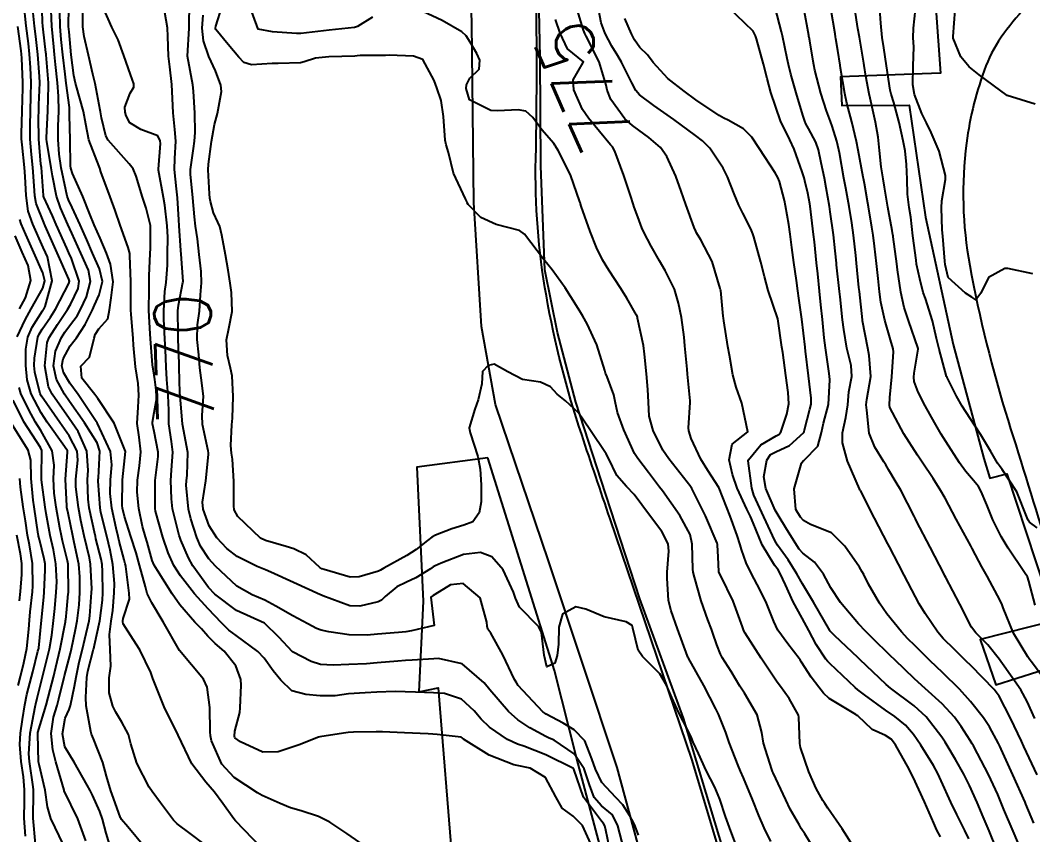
# Model space of a CAD drawing. Header units: metres. Extents: x 318500 to 325275, y 7408834 to 7428799.
# Drawn here: x 319965.3 to 320036.9, y 7411154.2 to 7411211.8 of the extents above; entities that cross this region are included whole.
import ezdxf
from ezdxf.enums import TextEntityAlignment as Align

# ---------------------------------------------------------------- set-up
doc = ezdxf.new("R2010")
doc.units = ezdxf.units.M
doc.header["$MEASUREMENT"] = 0
for name, color, linetype in [('Cotas', 45, 'Continuous'), ('Curvas de Nivel 1m', 11, 'Continuous'), ('Curvas de Nivel 5m', 15, 'Continuous'), ('Edificações', 30, 'Continuous'), ('Linha Férrea', 20, 'Continuous'), ('Vias Primárias', 230, 'Continuous')]:
    doc.layers.add(name, color=color, linetype=linetype)
doc.styles.add('Style-STANDARD', font='STANDARD.shx')

msp = doc.modelspace()

# ---------------------------------------------------------------- linework, layer by layer
at = {"layer": 'Curvas de Nivel 1m', "flags": 128}
for points, elevation in [([(319971.717, 7411153.26), (319971.404, 7411154.276), (319971.143, 7411155.269), (319970.96, 7411155.797), (319970.447, 7411156.964), (319970.286, 7411157.282), (319970.074, 7411157.666), (319969.142, 7411159.293), (319968.496, 7411160.384), (319968.312, 7411161.303), (319968.521, 7411162.394), (319968.804, 7411163.02), (319968.881, 7411163.296), (319969.174, 7411164.67), (319969.288, 7411165.293), (319969.508, 7411166.359), (319969.729, 7411167.289), (319969.892, 7411167.992), (319970.199, 7411169.284), (319970.255, 7411169.644), (319970.382, 7411171.283), (319970.387, 7411171.539), (319970.301, 7411173.284), (319970.228, 7411173.731), (319969.855, 7411175.288), (319969.611, 7411176.387), (319969.445, 7411177.293), (319969.271, 7411178.766), (319969.269, 7411179.295), (319969.417, 7411180.64), (319969.348, 7411181.294), (319968.786, 7411182.37), (319968.134, 7411183.31), (319966.828, 7411185.169), (319966.752, 7411185.331), (319966.373, 7411186.865), (319966.314, 7411187.338), (319966.332, 7411187.864), (319966.585, 7411189.334), (319966.668, 7411189.549), (319966.889, 7411189.899), (319967.469, 7411190.754), (319967.815, 7411191.316), (319968.767, 7411193.141), (319968.809, 7411193.302), (319968.78, 7411193.455), (319967.949, 7411195.315), (319967.099, 7411197.218), (319967.049, 7411197.329), (319967.031, 7411197.37), (319966.991, 7411197.456), (319966.461, 7411198.795), (319966.359, 7411199.34), (319966.322, 7411200.039), (319966.228, 7411201.342), (319966.132, 7411202.266), (319966.037, 7411203.345), (319966.025, 7411204.292), (319966.051, 7411205.346), (319966.087, 7411206.364), (319966.105, 7411207.345), (319966.064, 7411208.418), (319965.991, 7411209.347), (319965.907, 7411210.099), (319965.756, 7411211.351), (319965.583, 7411212.965)], 762), ([(319978.404, 7411153.449), (319977.36, 7411154.241), (319976.426, 7411154.944), (319976.165, 7411155.203), (319975.242, 7411156.412), (319974.655, 7411157.218), (319974.455, 7411157.52), (319973.588, 7411159.233), (319973.156, 7411160.585), (319972.977, 7411161.243), (319972.833, 7411161.565), (319972.519, 7411162.112), (319972.096, 7411162.827), (319971.874, 7411163.26), (319971.62, 7411164.187), (319971.617, 7411165.264), (319971.749, 7411166.086), (319971.7, 7411167.263), (319971.645, 7411168.309), (319971.763, 7411169.263), (319971.87, 7411170.012), (319971.978, 7411171.26), (319971.991, 7411171.919), (319971.886, 7411173.262), (319971.696, 7411174.281), (319971.452, 7411175.269), (319971.041, 7411176.949), (319970.986, 7411177.276), (319970.854, 7411179.173), (319970.851, 7411179.278), (319970.865, 7411179.393), (319970.972, 7411181.277), (319970.779, 7411181.876), (319969.865, 7411183.289), (319968.822, 7411184.796), (319968.466, 7411185.305), (319967.885, 7411186.358), (319967.673, 7411187.318), (319967.818, 7411188.363), (319968.241, 7411189.31), (319968.489, 7411189.703), (319968.894, 7411190.244), (319969.351, 7411190.848), (319969.595, 7411191.293), (319970.01, 7411192.198), (319970.301, 7411193.286), (319970.152, 7411194.077), (319969.607, 7411195.294), (319968.981, 7411196.694), (319968.706, 7411197.304), (319968.175, 7411198.486), (319967.886, 7411199.317), (319967.607, 7411200.746), (319967.512, 7411201.323), (319967.209, 7411203.186), (319967.195, 7411203.328), (319967.198, 7411203.455), (319967.277, 7411205.327), (319967.34, 7411207.104), (319967.331, 7411207.327), (319967.171, 7411209.308), (319967.169, 7411209.33), (319967.167, 7411209.346), (319967.151, 7411209.479), (319966.947, 7411211.112), (319966.921, 7411211.334), (319966.899, 7411211.609), (319966.868, 7411213.335)], 764), ([(320005.693, 7411153.525), (320005.088, 7411154.813), (320004.436, 7411155.469), (320003.648, 7411156.038), (320003.206, 7411156.839), (320002.47, 7411158.215), (320001.384, 7411158.866), (320000.483, 7411159.058), (320000.251, 7411159.115), (319998.493, 7411159.798), (319996.688, 7411160.927), (319996.593, 7411161.011), (319996.511, 7411161.064), (319994.813, 7411161.256), (319994.513, 7411161.283), (319994.174, 7411161.303), (319992.514, 7411161.363), (319990.944, 7411161.433), (319990.514, 7411161.444), (319988.901, 7411161.422), (319988.514, 7411161.395), (319988.205, 7411161.351), (319986.51, 7411161.082), (319986.43, 7411161.061), (319985.063, 7411160.521), (319984.499, 7411160.336), (319983.57, 7411160.027), (319982.493, 7411160.012), (319980.912, 7411160.728), (319980.508, 7411161.018), (319980.476, 7411161.141), (319980.513, 7411161.486), (319980.868, 7411162.795), (319980.892, 7411163.136), (319980.955, 7411164.735), (319980.928, 7411165.136), (319980.574, 7411166.103), (319979.747, 7411167.153), (319979.117, 7411167.684), (319978.6, 7411168.2), (319978.147, 7411168.719), (319977.69, 7411169.184), (319976.628, 7411170.413), (319976.07, 7411171.206), (319975.041, 7411172.839), (319974.81, 7411173.219), (319974.673, 7411173.555), (319974.313, 7411174.852), (319974.202, 7411175.227), (319973.986, 7411175.946), (319973.709, 7411177.235), (319973.598, 7411178.377), (319973.618, 7411179.237), (319973.761, 7411180.236), (319973.856, 7411181.234), (319973.744, 7411182.277), (319973.61, 7411183.238), (319973.661, 7411184.393), (319973.731, 7411185.236), (319973.662, 7411186.062), (319973.492, 7411187.24), (319973.347, 7411188.769), (319973.314, 7411189.243), (319973.176, 7411190.976), (319973.164, 7411191.246), (319973.16, 7411191.494), (319973.15, 7411193.247), (319973.093, 7411195.113), (319973.076, 7411195.248), (319972.966, 7411195.683), (319972.4, 7411197.259), (319972.041, 7411198.305), (319971.699, 7411199.27), (319971.036, 7411201.034), (319970.957, 7411201.281), (319970.908, 7411201.416), (319970.193, 7411203.289), (319969.963, 7411204.409), (319969.802, 7411205.293), (319969.29, 7411207.126), (319969.238, 7411207.299), (319969.128, 7411207.845), (319968.938, 7411209.303), (319968.783, 7411210.923), (319968.754, 7411211.306), (319968.745, 7411211.737), (319968.811, 7411213.306)], 767), ([(320016.159, 7411152.908), (320015.495, 7411154.674), (320015.212, 7411155.452), (320014.818, 7411156.684), (320014.463, 7411157.535), (320013.85, 7411158.699), (320013.296, 7411159.911), (320012.932, 7411160.714), (320012.803, 7411161.006), (320012.519, 7411161.614), (320011.935, 7411162.726), (320011.408, 7411163.87), (320011.027, 7411164.735), (320010.572, 7411165.545), (320009.343, 7411166.759), (320009.036, 7411167.205), (320008.666, 7411168.769), (320008.613, 7411168.955), (320008.178, 7411169.215), (320006.622, 7411169.576), (320005.33, 7411170.113), (320004.632, 7411170.266), (320003.69, 7411169.768), (320003.421, 7411168.838), (320003.406, 7411167.646), (320003.313, 7411166.839), (320003.137, 7411166.286), (320002.578, 7411166.028), (320002.377, 7411166.853), (320002.204, 7411168.454), (320002.002, 7411168.859), (320000.631, 7411170.259), (320000.362, 7411170.883), (320000.212, 7411171.319), (319999.486, 7411172.892), (319998.679, 7411173.801), (319997.883, 7411174.112), (319996.68, 7411173.97), (319995.093, 7411173.372), (319994.672, 7411173.178), (319994.537, 7411173.096), (319994.346, 7411172.963), (319993.31, 7411172.324), (319992.656, 7411172.032), (319991.957, 7411171.683), (319991.129, 7411171.003), (319990.892, 7411170.751), (319990.634, 7411170.619), (319989.346, 7411170.312), (319988.63, 7411170.353), (319986.732, 7411171.059), (319986.641, 7411171.098), (319986.571, 7411171.132), (319984.654, 7411172.008), (319983.053, 7411172.725), (319982.667, 7411172.891), (319982.095, 7411173.126), (319980.677, 7411173.827), (319979.94, 7411174.408), (319979.24, 7411175.162), (319978.703, 7411176.008), (319978.264, 7411177.177), (319978.223, 7411177.682), (319978.46, 7411179.174), (319978.656, 7411181.059), (319978.652, 7411181.172), (319978.631, 7411181.313), (319978.218, 7411183.179), (319978.189, 7411183.8), (319978.301, 7411185.178), (319978.135, 7411186.472), (319978.033, 7411187.182), (319977.954, 7411188.094), (319977.847, 7411189.185), (319977.876, 7411190.204), (319977.999, 7411191.184), (319978.086, 7411192.347), (319978.148, 7411193.182), (319978.133, 7411193.991), (319977.997, 7411195.184), (319977.863, 7411196.3), (319977.735, 7411197.189), (319977.649, 7411197.843), (319977.537, 7411199.192), (319977.373, 7411200.857), (319977.37, 7411201.195), (319977.574, 7411202.68), (319977.65, 7411203.191), (319977.71, 7411203.824), (319977.67, 7411205.191), (319977.576, 7411206.73), (319977.53, 7411207.194), (319977.15, 7411209.2), (319977.275, 7411211.198), (319977.293, 7411213.105)], 771), ([(319974.193, 7411153.223), (319972.939, 7411154.726), (319972.498, 7411155.249), (319972.467, 7411155.286), (319972.431, 7411155.359), (319971.924, 7411156.737), (319971.736, 7411157.261), (319971.424, 7411158.308), (319971.164, 7411159.27), (319970.505, 7411160.942), (319970.37, 7411161.281), (319970.329, 7411161.465), (319969.984, 7411163.285), (319969.969, 7411163.855), (319970.053, 7411165.285), (319970.123, 7411165.728), (319970.518, 7411167.281), (319970.532, 7411167.339), (319970.593, 7411167.575), (319970.956, 7411169.275), (319971.149, 7411170.755), (319971.175, 7411171.272), (319971.158, 7411172.778), (319971.12, 7411173.273), (319971.049, 7411173.65), (319970.688, 7411175.092), (319970.643, 7411175.28), (319970.627, 7411175.345), (319970.21, 7411177.285), (319970.13, 7411177.885), (319970.084, 7411179.287), (319970.128, 7411179.915), (319970.051, 7411181.287), (319969.421, 7411182.663), (319969.004, 7411183.298), (319968.804, 7411183.59), (319967.587, 7411185.319), (319967.337, 7411185.825), (319967.073, 7411187.327), (319967.232, 7411188.967), (319967.376, 7411189.323), (319967.979, 7411190.228), (319968.684, 7411191.303), (319968.914, 7411191.706), (319969.44, 7411192.78), (319969.502, 7411193.294), (319968.954, 7411194.909), (319968.776, 7411195.303), (319968.626, 7411195.645), (319967.876, 7411197.317), (319967.603, 7411197.928), (319967.009, 7411199.238), (319966.984, 7411199.305), (319966.979, 7411199.33), (319966.978, 7411199.363), (319966.824, 7411201.333), (319966.8, 7411201.578), (319966.643, 7411203.336), (319966.63, 7411204.881), (319966.641, 7411205.337), (319966.657, 7411205.776), (319966.707, 7411207.336), (319966.694, 7411207.769), (319966.567, 7411209.339), (319966.425, 7411210.603), (319966.339, 7411211.342), (319966.252, 7411212.276)], 763), ([(319990.204, 7411153.013), (319988.418, 7411154.253), (319987.218, 7411155.052), (319986.434, 7411155.46), (319985.21, 7411155.851), (319984.44, 7411156.058), (319983.706, 7411156.364), (319982.448, 7411156.945), (319982.119, 7411157.123), (319980.466, 7411158.214), (319979.583, 7411159.153), (319978.865, 7411160.805), (319978.788, 7411161.166), (319978.774, 7411161.427), (319978.736, 7411163.167), (319978.551, 7411164.599), (319978.304, 7411165.174), (319976.59, 7411167.2), (319975.436, 7411169.212), (319974.63, 7411170.549), (319974.315, 7411171.225), (319974.18, 7411171.694), (319973.767, 7411173.234), (319973.524, 7411174.083), (319973.161, 7411175.243), (319972.711, 7411176.674), (319972.565, 7411177.252), (319972.542, 7411177.433), (319972.555, 7411179.253), (319972.77, 7411181.25), (319971.985, 7411183.262), (319970.826, 7411185.014), (319970.608, 7411185.282), (319969.687, 7411186.447), (319969.628, 7411187.292), (319970.221, 7411187.925), (319970.55, 7411189.283), (319970.631, 7411189.536), (319970.89, 7411189.929), (319971.522, 7411190.649), (319971.641, 7411191.269), (319971.774, 7411192.123), (319971.913, 7411193.265), (319971.715, 7411194.502), (319971.437, 7411195.273), (319970.976, 7411196.344), (319970.554, 7411197.284), (319970.245, 7411198.04), (319969.759, 7411199.293), (319969.034, 7411200.906), (319968.91, 7411201.302), (319968.894, 7411201.451), (319968.857, 7411203.303), (319968.825, 7411205.041), (319968.826, 7411205.304), (319968.814, 7411205.585), (319968.577, 7411207.308), (319968.498, 7411207.941), (319968.349, 7411209.312), (319968.237, 7411210.39), (319968.16, 7411211.315), (319968.131, 7411212.37)], 766), ([(320007.091, 7411152.79), (320006.744, 7411154.477), (320006.665, 7411154.796), (320006.586, 7411154.952), (320006.433, 7411155.117), (320005.171, 7411156.813), (320004.492, 7411158.808), (320004.458, 7411158.843), (320002.495, 7411159.821), (320000.954, 7411160.423), (320000.505, 7411160.57), (319999.803, 7411160.887), (319998.519, 7411161.779), (319997.94, 7411162.324), (319997.436, 7411162.916), (319996.542, 7411163.746), (319995.343, 7411164.153), (319994.549, 7411164.201), (319993.283, 7411164.239), (319992.549, 7411164.275), (319991.848, 7411164.289), (319990.548, 7411164.238), (319989.731, 7411164.206), (319988.546, 7411164.121), (319987.598, 7411163.995), (319986.544, 7411163.973), (319985.54, 7411164.081), (319984.549, 7411164.327), (319983.758, 7411165.102), (319983.218, 7411165.758), (319982.583, 7411166.636), (319982.146, 7411167.124), (319980.601, 7411168.244), (319980.086, 7411168.629), (319979.573, 7411169.156), (319978.625, 7411170.141), (319977.655, 7411171.185), (319976.659, 7411172.469), (319976.196, 7411173.205), (319975.788, 7411174.099), (319975.407, 7411175.213), (319974.899, 7411177.036), (319974.874, 7411177.218), (319974.874, 7411179.093), (319974.881, 7411179.219), (319975.082, 7411180.902), (319975.077, 7411181.217), (319974.792, 7411182.668), (319974.682, 7411183.222), (319974.679, 7411183.344), (319974.812, 7411184.022), (319974.985, 7411185.061), (319974.983, 7411185.218), (319974.841, 7411186.354), (319974.723, 7411187.096), (319974.704, 7411187.222), (319974.689, 7411187.386), (319974.556, 7411189.225), (319974.527, 7411189.583), (319974.431, 7411191.227), (319974.446, 7411192.748), (319974.448, 7411193.227), (319974.461, 7411193.703), (319974.53, 7411195.226), (319974.552, 7411195.64), (319974.553, 7411197.227), (319974.234, 7411198.464), (319973.978, 7411199.235), (319973.537, 7411200.738), (319973.309, 7411201.246), (319973.045, 7411201.604), (319971.56, 7411203.273), (319971.387, 7411203.589), (319971.086, 7411204.85), (319971.001, 7411205.281), (319970.982, 7411205.391), (319970.621, 7411207.285), (319970.477, 7411207.939), (319970.165, 7411209.29), (319969.856, 7411210.6), (319969.765, 7411211.294), (319969.769, 7411212.717)], 768), ([(320008.012, 7411153.17), (320007.604, 7411154.782), (320007.212, 7411155.563), (320006.444, 7411156.213), (320005.914, 7411156.805), (320005.591, 7411157.681), (320005.204, 7411158.813), (320004.496, 7411159.883), (320003.086, 7411160.841), (320002.69, 7411161.025), (320002.513, 7411161.113), (320001.375, 7411161.724), (320000.524, 7411162.288), (319999.854, 7411162.887), (319998.553, 7411164.402), (319998.139, 7411164.906), (319996.58, 7411166.244), (319994.915, 7411166.625), (319994.585, 7411166.603), (319993.052, 7411166.506), (319992.583, 7411166.481), (319992.04, 7411166.446), (319990.58, 7411166.324), (319989.813, 7411166.256), (319988.577, 7411166.193), (319987.467, 7411166.161), (319986.577, 7411166.2), (319985.916, 7411166.406), (319984.59, 7411167.09), (319983.621, 7411168.126), (319982.61, 7411169.12), (319980.623, 7411170.026), (319979.088, 7411171.163), (319978.647, 7411171.65), (319977.538, 7411173.187), (319977.221, 7411173.737), (319976.688, 7411174.98), (319976.608, 7411175.201), (319976.568, 7411175.325), (319976.107, 7411177.206), (319976.02, 7411177.917), (319975.985, 7411179.208), (319976.032, 7411179.933), (319976.115, 7411181.207), (319976.028, 7411181.961), (319975.846, 7411183.21), (319975.838, 7411184.186), (319975.804, 7411185.21), (319975.701, 7411186.352), (319975.655, 7411187.212), (319975.601, 7411188.481), (319975.564, 7411189.213), (319975.486, 7411190.629), (319975.482, 7411191.214), (319975.569, 7411192.568), (319975.647, 7411193.213), (319975.737, 7411194.424), (319975.753, 7411195.212), (319975.779, 7411196.411), (319975.734, 7411197.213), (319975.548, 7411198.672), (319975.466, 7411199.215), (319975.11, 7411201.149), (319975.1, 7411201.219), (319975.24, 7411203.046), (319975.229, 7411203.218), (319975.074, 7411203.582), (319973.871, 7411204.031), (319973.082, 7411204.491), (319972.826, 7411204.993), (319972.754, 7411205.255), (319972.737, 7411205.613), (319973.11, 7411206.606), (319973.354, 7411207.009), (319973.367, 7411207.246), (319973.13, 7411207.908), (319972.669, 7411209.257), (319972.262, 7411210.364), (319971.808, 7411211.27), (319971.191, 7411212.664)], 769), ([(320021.801, 7411152.589), (320020.813, 7411154.216), (320020.57, 7411154.608), (320020.516, 7411154.694), (320020.432, 7411154.829), (320019.786, 7411155.962), (320019.467, 7411156.625), (320018.575, 7411158.542), (320018.53, 7411158.639), (320018.482, 7411158.78), (320017.894, 7411160.646), (320017.77, 7411161.395), (320017.46, 7411162.651), (320016.553, 7411164.184), (320016.235, 7411164.665), (320015.614, 7411165.713), (320014.985, 7411166.684), (320014.845, 7411166.939), (320014.599, 7411167.586), (320014.316, 7411168.403), (320014.21, 7411168.696), (320013.963, 7411169.357), (320013.497, 7411170.707), (320013.015, 7411172.365), (320012.916, 7411172.716), (320012.89, 7411172.934), (320012.863, 7411174.717), (320012.7, 7411175.398), (320011.991, 7411176.727), (320010.746, 7411178.485), (320010.551, 7411178.743), (320009.775, 7411179.769), (320009.003, 7411180.766), (320008.775, 7411181.128), (320008.008, 7411182.782), (320007.581, 7411184.026), (320007.416, 7411184.791), (320007.309, 7411185.267), (320006.847, 7411186.529), (320006.734, 7411186.801), (320006.676, 7411186.978), (320006.104, 7411188.808), (320005.427, 7411190.29), (320005.131, 7411190.818), (320004.914, 7411191.184), (320004.28, 7411192.186), (320003.866, 7411192.836), (320002.949, 7411194.094), (320002.343, 7411194.859), (320000.986, 7411196.626), (320000.632, 7411196.884), (319998.994, 7411197.3), (319997.895, 7411197.813), (319997.008, 7411198.732), (319996.929, 7411198.851), (319996.906, 7411198.932), (319996.821, 7411199.125), (319995.969, 7411200.946), (319995.621, 7411202.392), (319995.451, 7411202.954), (319995.384, 7411203.267), (319995.276, 7411204.957), (319995.107, 7411206.076), (319994.804, 7411206.963), (319994.613, 7411207.48), (319993.814, 7411208.973), (319993.152, 7411209.208), (319991.418, 7411209.271), (319991.153, 7411209.27), (319989.383, 7411209.267), (319989.152, 7411209.232), (319988.985, 7411209.208), (319987.151, 7411209.171), (319986.212, 7411209.074), (319985.422, 7411208.809), (319985.145, 7411208.734), (319983.57, 7411208.688), (319983.143, 7411208.683), (319981.687, 7411208.589), (319981.144, 7411208.753), (319980.785, 7411209.145), (319980.043, 7411210.041), (319979.169, 7411211.097), (319979.144, 7411211.145), (319979.141, 7411211.17), (319979.143, 7411211.198), (319979.172, 7411211.322), (319979.616, 7411212.741)], 773), ([(319990.241, 7411211.968), (319989.174, 7411211.314), (319988.978, 7411211.237), (319987.17, 7411211.06), (319985.167, 7411210.818), (319984.881, 7411210.808), (319983.168, 7411210.929), (319982.149, 7411211.13), (319981.547, 7411212.785)], 774), ([(320024.408, 7411153.101), (320023.467, 7411154.57), (320022.445, 7411156.044), (320022.227, 7411156.363), (320022.091, 7411156.585), (320021.615, 7411157.44), (320021.108, 7411158.601), (320020.506, 7411160.319), (320020.458, 7411160.611), (320020.402, 7411162.485), (320020.37, 7411162.612), (320019.719, 7411163.794), (320019.111, 7411164.632), (320018.868, 7411164.939), (320018.571, 7411165.369), (320017.743, 7411166.648), (320016.607, 7411168.409), (320016.516, 7411168.569), (320016.475, 7411168.662), (320016.41, 7411168.866), (320015.761, 7411170.673), (320014.886, 7411172.467), (320014.762, 7411172.689), (320014.744, 7411172.762), (320014.681, 7411173.807), (320014.64, 7411174.641), (320014.634, 7411174.691), (320014.609, 7411174.774), (320013.796, 7411176.704), (320012.832, 7411178.635), (320012.785, 7411178.719), (320012.773, 7411178.743), (320012.75, 7411178.768), (320011.195, 7411180.736), (320010.779, 7411181.356), (320010.084, 7411182.751), (320009.815, 7411183.755), (320009.763, 7411184.756), (320009.722, 7411185.64), (320009.625, 7411186.758), (320009.493, 7411188.138), (320009.399, 7411188.762), (320008.993, 7411190.684), (320008.975, 7411190.769), (320008.958, 7411190.817), (320008.911, 7411190.906), (320008.236, 7411192.093), (320007.808, 7411192.787), (320006.949, 7411194.086), (320006.518, 7411194.804), (320006.09, 7411195.692), (320005.64, 7411196.813), (320005.008, 7411198.609), (320004.958, 7411198.769), (320004.944, 7411198.821), (320004.915, 7411198.918), (320004.236, 7411200.832), (320003.372, 7411202.539), (320003.194, 7411202.848), (320003.149, 7411202.927), (320003.072, 7411203.041), (320002.222, 7411204.004), (320001.576, 7411204.873), (320001.097, 7411205.319), (320000.556, 7411205.428), (319999.097, 7411205.349), (319998.625, 7411205.38), (319997.108, 7411206.117), (319996.873, 7411206.934), (319996.882, 7411207.175), (319997.131, 7411207.646), (319997.778, 7411208.283), (319997.824, 7411208.92), (319997.627, 7411209.395), (319997.163, 7411210.208), (319996.88, 7411210.647), (319996.566, 7411210.939), (319995.182, 7411211.74), (319993.793, 7411212.372)], 774), ([(320032.421, 7411153.867), (320032.144, 7411154.454), (320031.572, 7411155.594), (320031.151, 7411156.469), (320030.472, 7411157.971), (320030.232, 7411158.482), (320029.916, 7411159.058), (320029.035, 7411160.495), (320028.517, 7411161.247), (320027.932, 7411161.917), (320027.186, 7411162.52), (320026.537, 7411162.977), (320025.046, 7411164.059), (320024.558, 7411164.416), (320024.381, 7411164.562), (320022.585, 7411166.26), (320022.433, 7411166.427), (320022.313, 7411166.584), (320021.624, 7411167.618), (320021.094, 7411168.603), (320020.623, 7411169.466), (320019.989, 7411170.62), (320019.451, 7411171.835), (320019.077, 7411172.634), (320018.924, 7411172.887), (320018.676, 7411173.227), (320017.792, 7411174.649), (320017.159, 7411176.21), (320016.983, 7411176.657), (320016.728, 7411177.174), (320016.038, 7411178.671), (320015.716, 7411179.632), (320015.48, 7411180.679), (320015.678, 7411181.786), (320016.8, 7411182.66), (320016.359, 7411184.667), (320015.974, 7411185.806), (320015.739, 7411186.677), (320015.489, 7411188.063), (320015.376, 7411188.683), (320015.09, 7411190.504), (320015.062, 7411190.688), (320015.041, 7411190.818), (320014.924, 7411192.127), (320014.876, 7411192.637), (320014.867, 7411192.691), (320014.843, 7411192.78), (320014.257, 7411194.701), (320013.459, 7411196.236), (320013.16, 7411196.717), (320013.101, 7411196.829), (320012.994, 7411197.105), (320012.397, 7411198.726), (320012.078, 7411199.675), (320011.689, 7411200.734), (320011.061, 7411202.11), (320010.614, 7411202.747), (320009.789, 7411203.471), (320009.082, 7411203.982), (320008.622, 7411204.314), (320008.1, 7411204.785), (320007.11, 7411206.136), (320006.836, 7411206.803), (320006.763, 7411207.166), (320006.266, 7411208.809), (320005.356, 7411210.63), (320005.264, 7411210.819), (320005.174, 7411211.054), (320004.623, 7411212.829)], 776), ([(320034.41, 7411153.092), (320033.858, 7411154.429), (320033.436, 7411155.432), (320033, 7411156.442), (320032.468, 7411157.64), (320032.065, 7411158.456), (320031.47, 7411159.491), (320030.88, 7411160.474), (320030.738, 7411160.703), (320030.516, 7411161.05), (320029.396, 7411162.491), (320028.542, 7411163.275), (320026.868, 7411164.525), (320026.564, 7411164.784), (320024.714, 7411166.558), (320024.649, 7411166.618), (320024.591, 7411166.675), (320022.927, 7411168.256), (320022.61, 7411168.559), (320022.58, 7411168.611), (320021.432, 7411170.598), (320020.66, 7411171.91), (320020.258, 7411172.616), (320019.652, 7411173.597), (320018.887, 7411174.637), (320018.695, 7411174.97), (320017.931, 7411176.648), (320017.22, 7411178.178), (320017.065, 7411178.657), (320016.819, 7411180.61), (320016.826, 7411180.659), (320017.714, 7411181.722), (320018.796, 7411182.358), (320018.982, 7411182.453), (320019.132, 7411182.635), (320019.546, 7411183.902), (320019.68, 7411184.627), (320019.646, 7411185.436), (320019.474, 7411186.631), (320019.256, 7411188.252), (320019.202, 7411188.635), (320018.91, 7411190.64), (320018.22, 7411192.647), (320017.958, 7411193.637), (320017.698, 7411194.653), (320017.218, 7411196.427), (320017.141, 7411196.658), (320016.993, 7411197.01), (320016.439, 7411198.103), (320016.158, 7411198.673), (320015.815, 7411199.471), (320015.349, 7411200.685), (320015.049, 7411201.294), (320014.091, 7411202.705), (320013.577, 7411203.214), (320013.079, 7411203.599), (320011.547, 7411204.735), (320011.095, 7411205.059), (320010.143, 7411205.716), (320009.116, 7411206.488), (320008.875, 7411206.774), (320008.576, 7411207.331), (320007.846, 7411208.79), (320007.593, 7411209.232), (320007.161, 7411209.926), (320006.705, 7411210.805), (320006.428, 7411211.561), (320006.183, 7411212.81)], 777), ([(320037.02, 7411154.975), (320036.449, 7411156.326), (320036.416, 7411156.4), (320036.393, 7411156.458), (320035.538, 7411158.409), (320034.706, 7411160.22), (320034.613, 7411160.419), (320034.512, 7411160.625), (320033.878, 7411161.784), (320033.445, 7411162.436), (320032.547, 7411163.59), (320031.764, 7411164.462), (320030.577, 7411165.619), (320029.672, 7411166.489), (320028.6, 7411167.541), (320028.116, 7411168.018), (320027.653, 7411168.514), (320026.629, 7411169.782), (320026.092, 7411170.538), (320025.325, 7411171.885), (320024.984, 7411172.555), (320024.875, 7411172.76), (320024.675, 7411173.085), (320023.638, 7411174.571), (320022.704, 7411175.512), (320021.22, 7411176.095), (320020.717, 7411176.385), (320020.517, 7411176.613), (320020.184, 7411177.162), (320020.063, 7411178.62), (320020.594, 7411180.439), (320020.707, 7411180.611), (320020.748, 7411180.633), (320020.771, 7411180.647), (320021.739, 7411181.642), (320021.993, 7411182.592), (320022.138, 7411183.262), (320022.5, 7411184.585), (320022.579, 7411186.316), (320022.556, 7411186.584), (320022.507, 7411186.934), (320022.274, 7411188.589), (320022.191, 7411189.29), (320022.063, 7411190.593), (320021.955, 7411191.629), (320021.855, 7411192.596), (320021.73, 7411193.816), (320021.649, 7411194.6), (320021.494, 7411196.091), (320021.436, 7411196.603), (320021.388, 7411196.998), (320021.195, 7411198.607), (320021.172, 7411198.767), (320021.024, 7411199.516), (320020.823, 7411200.399), (320020.763, 7411200.614), (320020.632, 7411201.03), (320020.06, 7411202.625), (320019.749, 7411203.302), (320019.09, 7411204.64), (320018.418, 7411206.647), (320018.154, 7411207.631), (320017.886, 7411208.653), (320017.397, 7411210.428), (320017.331, 7411210.658), (320017.175, 7411210.977), (320015.389, 7411212.687)], 779), ([(320037.098, 7411162.391), (320036.548, 7411163.581), (320036.089, 7411164.405), (320034.922, 7411166.079), (320034.68, 7411166.419), (320034.591, 7411166.551), (320033.755, 7411167.587), (320032.924, 7411168.445), (320032.616, 7411168.849), (320031.771, 7411170.463), (320030.795, 7411172.351), (320030.732, 7411172.479), (320030.709, 7411172.518), (320030.671, 7411172.593), (320029.686, 7411174.49), (320028.718, 7411176.336), (320028.636, 7411176.501), (320028.542, 7411176.683), (320027.6, 7411178.517), (320027.291, 7411179.057), (320026.764, 7411179.93), (320026.54, 7411180.306), (320026.406, 7411180.535), (320025.771, 7411181.56), (320025.36, 7411182.552), (320025.197, 7411184.182), (320025.167, 7411184.555), (320025.211, 7411184.931), (320025.479, 7411186.551), (320025.376, 7411188.049), (320025.281, 7411188.554), (320024.909, 7411190.5), (320024.895, 7411190.56), (320024.678, 7411192.563), (320024.649, 7411192.848), (320024.477, 7411194.565), (320024.423, 7411195.11), (320024.258, 7411196.567), (320024.136, 7411197.431), (320023.944, 7411198.571), (320023.713, 7411199.89), (320023.59, 7411200.574), (320023.275, 7411202.37), (320023.229, 7411202.578), (320023.076, 7411203.191), (320022.755, 7411204.253), (320022.629, 7411204.587), (320022.357, 7411205.335), (320021.96, 7411206.597), (320021.531, 7411208.218), (320021.453, 7411208.605), (320021.408, 7411208.862), (320021.167, 7411210.29), (320021.122, 7411210.563), (320021.112, 7411210.611), (320021.099, 7411210.683), (320020.742, 7411212.617)], 781), ([(320037.647, 7411165.311), (320036.842, 7411166.396), (320036.733, 7411166.539), (320036.593, 7411166.733), (320035.584, 7411168.41), (320034.856, 7411170.199), (320034.779, 7411170.419), (320034.645, 7411170.723), (320033.704, 7411172.434), (320033.34, 7411173.104), (320032.689, 7411174.345), (320032.652, 7411174.413), (320032.631, 7411174.451), (320032.558, 7411174.586), (320031.527, 7411176.468), (320030.742, 7411177.965), (320030.449, 7411178.483), (320029.886, 7411179.361), (320029.123, 7411180.496), (320028.778, 7411181.01), (320027.827, 7411182.515), (320026.827, 7411184.362), (320026.797, 7411184.53), (320026.836, 7411185.088), (320026.98, 7411186.528), (320027.085, 7411188.318), (320027.066, 7411188.527), (320026.889, 7411189.151), (320026.473, 7411190.537), (320026.193, 7411191.812), (320026.097, 7411192.542), (320025.998, 7411193.491), (320025.889, 7411194.546), (320025.759, 7411195.768), (320025.66, 7411196.55), (320025.569, 7411197.125), (320025.325, 7411198.555), (320025.281, 7411198.823), (320025.035, 7411200.2), (320024.972, 7411200.561), (320024.955, 7411200.647), (320024.595, 7411202.565), (320024.468, 7411203.175), (320024.142, 7411204.569), (320023.802, 7411205.88), (320023.648, 7411206.575), (320023.354, 7411208.371), (320023.323, 7411208.578), (320023.16, 7411209.603), (320023.024, 7411210.438), (320022.998, 7411210.583), (320022.963, 7411210.793), (320022.654, 7411212.588)], 782), ([(320037.114, 7411170.393), (320036.665, 7411172.089), (320036.558, 7411172.401), (320036.367, 7411172.71), (320035.199, 7411174.415), (320034.702, 7411175.242), (320034.117, 7411176.429), (320033.685, 7411177.487), (320033.297, 7411178.442), (320033.097, 7411178.789), (320032.757, 7411179.198), (320032.174, 7411179.868), (320031.75, 7411180.465), (320030.792, 7411181.972), (320030.471, 7411182.483), (320029.989, 7411183.311), (320029.336, 7411184.495), (320028.84, 7411185.453), (320028.544, 7411186.202), (320028.524, 7411186.505), (320028.558, 7411186.801), (320028.828, 7411188.501), (320028.829, 7411188.553), (320028.141, 7411190.512), (320027.843, 7411191.44), (320027.606, 7411192.52), (320027.373, 7411194.105), (320027.316, 7411194.525), (320027.07, 7411196.447), (320027.059, 7411196.529), (320027.052, 7411196.59), (320026.994, 7411196.891), (320026.739, 7411198.266), (320026.695, 7411198.535), (320026.451, 7411199.958), (320026.35, 7411200.54), (320026.219, 7411201.376), (320026.104, 7411202.544), (320026.013, 7411203.48), (320025.824, 7411204.549), (320025.431, 7411206.239), (320025.362, 7411206.556), (320025.139, 7411207.807), (320025.016, 7411208.561), (320024.985, 7411208.728), (320024.677, 7411210.565), (320024.58, 7411211.164), (320024.367, 7411212.568)], 783), ([(320037.253, 7411175.851), (320036.718, 7411176.264), (320036.621, 7411176.401), (320036.552, 7411176.573), (320035.812, 7411178.409), (320034.766, 7411179.975), (320034.581, 7411180.235), (320034.456, 7411180.425), (320033.964, 7411181.25), (320033.269, 7411182.443), (320032.81, 7411183.117), (320031.942, 7411184.463), (320031.546, 7411185.178), (320030.877, 7411186.48), (320030.851, 7411186.555), (320030.311, 7411188.486), (320030.138, 7411189.241), (320029.861, 7411190.49), (320029.344, 7411192.078), (320029.198, 7411192.497), (320028.944, 7411193.462), (320028.729, 7411194.503), (320028.683, 7411194.786), (320028.466, 7411196.508), (320028.313, 7411197.821), (320028.207, 7411198.512), (320028.086, 7411199.453), (320028.046, 7411200.515), (320028.02, 7411201.551), (320027.925, 7411202.517), (320027.774, 7411203.216), (320027.503, 7411204.524), (320027.111, 7411205.928), (320026.918, 7411206.533), (320026.86, 7411206.798), (320026.599, 7411208.538), (320026.411, 7411209.789), (320026.292, 7411210.543), (320026.188, 7411211.542), (320026.127, 7411212.546)], 784), ([(320037.111, 7411205.823), (320035.12, 7411206.42), (320033.142, 7411207.899), (320032.436, 7411208.461), (320031.857, 7411209.166), (320031.313, 7411210.478), (320031.307, 7411210.613), (320031.45, 7411212.476)], 786), ([(320018.416, 7411153.692), (320017.935, 7411154.645), (320017.567, 7411155.52), (320017.117, 7411156.653), (320016.473, 7411158.197), (320016.269, 7411158.663), (320016.099, 7411159.053), (320015.46, 7411160.676), (320015.23, 7411161.392), (320014.726, 7411162.687), (320014.536, 7411163.067), (320013.673, 7411164.703), (320012.589, 7411166.644), (320012.547, 7411166.72), (320012.517, 7411166.794), (320011.823, 7411168.728), (320011.358, 7411170.004), (320011.183, 7411170.735), (320011.087, 7411172.312), (320011.096, 7411172.736), (320011.207, 7411174.212), (320011.144, 7411174.735), (320010.703, 7411175.607), (320009.842, 7411176.753), (320008.742, 7411178.208), (320008.202, 7411178.778), (320007.522, 7411179.553), (320006.924, 7411180.798), (320006.774, 7411181.095), (320005.622, 7411182.812), (320004.818, 7411183.988), (320003.903, 7411184.834), (320003.311, 7411185.319), (320002.84, 7411185.835), (320002.135, 7411186.153), (320000.845, 7411186.359), (319999.823, 7411186.89), (319998.858, 7411187.431), (319998.422, 7411187.341), (319998.034, 7411186.912), (319997.979, 7411186.051), (319997.713, 7411184.917), (319997.491, 7411184.249), (319997.08, 7411182.926), (319997.142, 7411182.578), (319997.692, 7411180.916), (319997.853, 7411180.006), (319997.936, 7411178.912), (319997.938, 7411177.706), (319997.8, 7411176.914), (319997.335, 7411176.296), (319996.707, 7411176.04), (319995.865, 7411175.78), (319994.696, 7411175.342), (319994.444, 7411175.212), (319994.13, 7411174.966), (319993.323, 7411174.334), (319992.679, 7411173.914), (319991.057, 7411173.004), (319990.805, 7411172.871), (319990.667, 7411172.81), (319989.303, 7411172.388), (319988.66, 7411172.368), (319986.816, 7411172.91), (319986.669, 7411172.968), (319986.53, 7411173.062), (319985.547, 7411173.946), (319984.683, 7411174.373), (319984.139, 7411174.552), (319982.688, 7411174.967), (319982.321, 7411175.124), (319980.713, 7411176.656), (319980.462, 7411177.144), (319980.445, 7411177.424), (319980.449, 7411179.145), (319980.334, 7411180.714), (319980.283, 7411181.147), (319980.231, 7411181.695), (319980.293, 7411183.148), (319980.339, 7411183.615), (319980.392, 7411185.147), (319980.312, 7411186.615), (319980.209, 7411187.15), (319979.981, 7411188.036), (319979.917, 7411189.154), (319980.09, 7411189.954), (319980.314, 7411191.149), (319980.279, 7411192.505), (319980.186, 7411193.151), (319980.028, 7411194.069), (319979.839, 7411195.157), (319979.583, 7411196.559), (319979.442, 7411197.163), (319979.306, 7411197.478), (319979, 7411198.142), (319978.776, 7411198.941), (319978.745, 7411199.174), (319978.72, 7411199.469), (319978.626, 7411201.176), (319978.646, 7411201.576), (319978.851, 7411203.173), (319979.082, 7411204.391), (319979.276, 7411205.167), (319979.573, 7411206.703), (319979.519, 7411207.164), (319979.135, 7411208.174), (319978.68, 7411209.177), (319978.285, 7411210.307), (319978.209, 7411211.184), (319978.265, 7411212.102)], 772), ([(320036.4, 7411152.4), (320035.556, 7411154.409), (320034.904, 7411155.957), (320034.706, 7411156.417), (320034.459, 7411156.999), (320033.798, 7411158.43), (320033.036, 7411159.908), (320032.753, 7411160.446), (320032.664, 7411160.6), (320032.514, 7411160.83), (320031.878, 7411161.815), (320031.413, 7411162.467), (320030.544, 7411163.407), (320029.335, 7411164.492), (320028.57, 7411165.186), (320027.19, 7411166.521), (320026.883, 7411166.816), (320026.596, 7411167.1), (320025.863, 7411167.802), (320025.1, 7411168.553), (320024.618, 7411169.063), (320023.35, 7411170.573), (320022.656, 7411171.625), (320022.146, 7411172.588), (320021.505, 7411173.424), (320020.685, 7411174.062), (320020.425, 7411174.351), (320020.247, 7411174.617), (320019.477, 7411175.86), (320019.001, 7411176.636), (320018.727, 7411177.108), (320018.064, 7411178.647), (320017.93, 7411179.477), (320018.126, 7411180.646), (320018.381, 7411181.038), (320018.779, 7411181.247), (320019.735, 7411181.676), (320020.741, 7411182.611), (320020.763, 7411182.648), (320020.803, 7411182.796), (320021.182, 7411184.247), (320021.264, 7411184.603), (320021.272, 7411185.041), (320021.078, 7411186.607), (320020.876, 7411188.36), (320020.846, 7411188.611), (320020.843, 7411188.648), (320020.6, 7411190.615), (320020.403, 7411192.097), (320020.327, 7411192.619), (320020.221, 7411193.34), (320020.048, 7411194.624), (320019.912, 7411195.689), (320019.782, 7411196.628), (320019.682, 7411197.315), (320019.46, 7411198.633), (320019.383, 7411199.002), (320019.036, 7411200.346), (320018.922, 7411200.641), (320018.729, 7411200.959), (320017.626, 7411202.654), (320017.078, 7411203.48), (320016.489, 7411204.074), (320015.396, 7411204.685), (320015.092, 7411204.833), (320014.762, 7411205.028), (320013.111, 7411206.135), (320012.276, 7411206.728), (320011.134, 7411207.641), (320010.098, 7411208.756), (320009.693, 7411209.299), (320009.161, 7411209.834), (320008.768, 7411210.378), (320008.558, 7411210.779), (320008.099, 7411211.874)], 778), ([(319969.969, 7411153.722), (319969.412, 7411155.29), (319968.45, 7411157.268), (319968.439, 7411157.29), (319968.433, 7411157.317), (319967.839, 7411159.31), (319967.648, 7411160.157), (319967.526, 7411161.315), (319967.692, 7411162.483), (319967.938, 7411163.309), (319968.065, 7411163.779), (319968.449, 7411165.302), (319968.474, 7411165.389), (319968.567, 7411165.752), (319968.891, 7411166.991), (319968.96, 7411167.296), (319969.232, 7411168.666), (319969.351, 7411169.293), (319969.492, 7411170.427), (319969.546, 7411171.291), (319969.554, 7411172.394), (319969.471, 7411173.292), (319969.154, 7411174.826), (319969.043, 7411175.296), (319968.714, 7411176.91), (319968.636, 7411177.301), (319968.626, 7411177.397), (319968.542, 7411179.303), (319968.682, 7411181.215), (319968.667, 7411181.302), (319968.472, 7411181.608), (319967.248, 7411183.323), (319966.81, 7411183.996), (319966.116, 7411185.341), (319965.829, 7411186.334), (319965.729, 7411187.347), (319965.731, 7411188.484), (319965.879, 7411189.345), (319966.182, 7411190.049), (319966.908, 7411191.202), (319966.962, 7411191.277), (319966.992, 7411191.329), (319967.085, 7411191.5), (319967.595, 7411193.32), (319967.253, 7411195.028), (319967.119, 7411195.328), (319966.965, 7411195.673), (319966.221, 7411197.342), (319965.904, 7411198.252), (319965.74, 7411199.349), (319965.684, 7411200.696), (319965.642, 7411201.351), (319965.468, 7411202.95), (319965.433, 7411203.355), (319965.428, 7411203.709), (319965.461, 7411205.354), (319965.52, 7411206.948), (319965.52, 7411207.354), (319965.439, 7411209.063), (319965.415, 7411209.356), (319965.389, 7411209.594), (319965.169, 7411211.303)], 761), ([(319965.268, 7411191.355), (319965.704, 7411192.135), (319966.082, 7411193.343), (319965.89, 7411194.402), (319965.466, 7411195.352), (319964.977, 7411196.498)], 759), ([(319966.402, 7411153.496), (319966.238, 7411155.333), (319966.267, 7411157.151), (319966.267, 7411157.333), (319966.248, 7411157.538), (319965.982, 7411159.337), (319965.934, 7411159.893), (319966.024, 7411161.337), (319966.397, 7411163.201), (319966.422, 7411163.332), (319966.442, 7411163.42), (319966.537, 7411163.82), (319966.833, 7411165.049), (319966.901, 7411165.325), (319967.242, 7411166.658), (319967.397, 7411167.318), (319967.566, 7411168.282), (319967.69, 7411169.314), (319967.775, 7411170.16), (319967.881, 7411171.311), (319967.914, 7411172.048), (319967.852, 7411173.312), (319967.673, 7411174.308), (319967.45, 7411175.319), (319967.173, 7411176.864), (319967.101, 7411177.324), (319966.831, 7411179.247), (319966.826, 7411179.329), (319966.829, 7411179.407), (319966.852, 7411181.329), (319966.773, 7411181.548), (319965.595, 7411183.348), (319964.823, 7411184.897)], 759), ([(319965.693, 7411154.059), (319965.611, 7411155.342), (319965.629, 7411156.53), (319965.644, 7411157.342), (319965.553, 7411158.254), (319965.408, 7411159.346), (319965.307, 7411160.539), (319965.346, 7411161.347), (319965.495, 7411162.321), (319965.656, 7411163.343), (319965.806, 7411164.076), (319966.125, 7411165.337), (319966.211, 7411165.69), (319966.587, 7411167.131), (319966.628, 7411167.291), (319966.637, 7411167.329), (319966.646, 7411167.384), (319966.836, 7411169.327), (319967.002, 7411170.957), (319967.031, 7411171.324), (319967.105, 7411172.881), (319967.092, 7411173.324), (319967.025, 7411173.676), (319966.687, 7411175.046), (319966.633, 7411175.274), (319966.62, 7411175.331), (319966.608, 7411175.415), (319966.32, 7411177.336), (319966.253, 7411177.811), (319966.107, 7411179.34), (319966.076, 7411180.653), (319965.895, 7411181.343), (319964.796, 7411183.116)], 758), ([(319965.183, 7411164.718), (319965.347, 7411165.348), (319965.591, 7411166.328), (319965.801, 7411167.342), (319965.95, 7411168.687), (319965.991, 7411169.339), (319966.037, 7411169.92), (319966.188, 7411171.337), (319966.225, 7411171.758), (319966.203, 7411173.337), (319965.993, 7411174.651), (319965.853, 7411175.343), (319965.695, 7411176.356), (319965.55, 7411177.348), (319965.354, 7411178.737), (319965.294, 7411179.352)], 757), ([(319965.27, 7411170.71), (319965.339, 7411171.35), (319965.455, 7411172.551), (319965.452, 7411173.348), (319965.348, 7411174.021), (319965.081, 7411175.354)], 756)]:
    msp.add_lwpolyline(points, dxfattribs=dict(at, elevation=elevation))
at = {"layer": 'Curvas de Nivel 5m', "flags": 128}
for points, elevation in [([(319982.402, 7411153.24), (319980.558, 7411155.139), (319980.431, 7411155.286), (319979.65, 7411156.36), (319979.079, 7411157.161), (319978.461, 7411157.877), (319977.468, 7411159.185), (319976.51, 7411161.2), (319975.501, 7411163.21), (319974.811, 7411164.963), (319974.719, 7411165.218), (319974.566, 7411165.624), (319973.795, 7411167.232), (319973.319, 7411167.961), (319972.608, 7411169.066), (319972.576, 7411169.217), (319972.577, 7411169.25), (319972.582, 7411169.279), (319972.613, 7411169.452), (319973.058, 7411170.819), (319973.029, 7411171.244), (319972.795, 7411173.121), (319972.77, 7411173.248), (319972.747, 7411173.325), (319972.673, 7411173.593), (319972.339, 7411174.908), (319972.255, 7411175.257), (319972.108, 7411175.849), (319971.815, 7411177.264), (319971.7, 7411178.301), (319971.705, 7411179.266), (319971.815, 7411180.319), (319971.723, 7411181.266), (319970.799, 7411183.235), (319970.772, 7411183.28), (319970.708, 7411183.374), (319969.43, 7411185.294), (319968.838, 7411186.099), (319968.384, 7411186.846), (319968.273, 7411187.309), (319968.358, 7411187.807), (319968.871, 7411188.733), (319969.122, 7411189.052), (319969.301, 7411189.296), (319969.934, 7411190.25), (319970.447, 7411191.285), (319970.586, 7411191.61), (319970.921, 7411192.335), (319971.143, 7411193.277), (319970.943, 7411194.17), (319970.438, 7411195.285), (319970.038, 7411196.226), (319969.582, 7411197.294), (319969.002, 7411198.508), (319968.748, 7411199.044), (319968.657, 7411199.305), (319968.552, 7411199.772), (319968.226, 7411201.312), (319968.079, 7411202.29), (319968.026, 7411203.316), (319968.021, 7411204.258), (319968.051, 7411205.316), (319968.045, 7411206.377), (319967.964, 7411207.317), (319967.827, 7411208.632), (319967.759, 7411209.321), (319967.698, 7411209.865), (319967.566, 7411211.324), (319967.504, 7411213.016)], 765), ([(320009.047, 7411154.134), (320008.817, 7411154.764), (320008.693, 7411155.026), (320008.437, 7411155.491), (320007.954, 7411156.287), (320007.465, 7411156.785), (320006.466, 7411157.845), (320006.022, 7411158.805), (320005.761, 7411159.538), (320005.264, 7411160.812), (320004.518, 7411161.579), (320003.733, 7411162.042), (320002.528, 7411162.687), (320002.426, 7411162.748), (320002.29, 7411162.854), (320000.558, 7411164.721), (320000.441, 7411164.881), (320000.297, 7411165.15), (319999.454, 7411166.891), (319998.605, 7411168.408), (319998.413, 7411168.708), (319998.347, 7411168.904), (319998.334, 7411169.185), (319997.852, 7411170.912), (319996.655, 7411171.919), (319995.761, 7411171.836), (319994.643, 7411171.144), (319994.525, 7411171.078), (319994.378, 7411170.963), (319994.61, 7411168.96), (319993.006, 7411168.576), (319992.605, 7411168.515), (319992.089, 7411168.472), (319990.603, 7411168.343), (319989.862, 7411168.28), (319988.603, 7411168.293), (319987.154, 7411168.505), (319986.606, 7411168.626), (319986.288, 7411168.746), (319985.678, 7411169.074), (319984.618, 7411169.641), (319983.411, 7411170.326), (319982.634, 7411170.74), (319981.736, 7411171.129), (319980.649, 7411171.745), (319979.143, 7411173.163), (319978.907, 7411173.401), (319978.675, 7411173.673), (319978.081, 7411174.576), (319977.817, 7411175.183), (319977.399, 7411176.501), (319977.235, 7411177.192), (319977.067, 7411178.873), (319977.08, 7411179.195), (319977.137, 7411179.578), (319977.176, 7411181.194), (319976.8, 7411183.2), (319976.634, 7411185.202), (319976.624, 7411185.41), (319976.579, 7411187.203), (319976.569, 7411187.488), (319976.502, 7411189.204), (319976.491, 7411189.599), (319976.487, 7411191.204), (319976.522, 7411191.595), (319976.84, 7411193.201), (319976.849, 7411193.283), (319976.714, 7411195.202), (319976.697, 7411195.47), (319976.58, 7411197.204), (319976.548, 7411197.651), (319976.459, 7411199.206), (319976.388, 7411199.838), (319976.25, 7411201.208), (319976.277, 7411201.982), (319976.335, 7411203.207), (319976.256, 7411204.03), (319976.138, 7411205.21), (319976.107, 7411206.207), (319976.042, 7411207.211), (319975.903, 7411208.448), (319975.824, 7411209.213), (319975.778, 7411210.6), (319975.743, 7411211.214), (319975.435, 7411212.979)], 770), ([(320037.244, 7411158.389), (320036.504, 7411160.01), (320036.32, 7411160.402), (320036.15, 7411160.767), (320035.363, 7411162.412), (320034.553, 7411163.971), (320034.222, 7411164.425), (320032.585, 7411166.095), (320032.216, 7411166.456), (320031.4, 7411167.27), (320030.606, 7411168.041), (320030.217, 7411168.484), (320029.324, 7411169.799), (320028.912, 7411170.497), (320028.647, 7411170.987), (320027.852, 7411172.512), (320027.447, 7411173.288), (320026.802, 7411174.528), (320026.693, 7411174.733), (320025.739, 7411176.545), (320024.749, 7411178.503), (320024.72, 7411178.56), (320024.69, 7411178.621), (320023.847, 7411180.569), (320023.483, 7411181.88), (320023.476, 7411182.573), (320023.73, 7411183.657), (320023.853, 7411184.57), (320023.934, 7411185.475), (320024.141, 7411186.567), (320024.097, 7411187.332), (320023.802, 7411188.571), (320023.579, 7411189.894), (320023.495, 7411190.574), (320023.31, 7411192.192), (320023.269, 7411192.577), (320023.071, 7411194.466), (320023.059, 7411194.579), (320022.973, 7411195.452), (320022.844, 7411196.582), (320022.621, 7411198.2), (320022.564, 7411198.587), (320022.337, 7411199.898), (320022.206, 7411200.593), (320021.983, 7411201.669), (320021.79, 7411202.599), (320021.608, 7411203.135), (320021.085, 7411204.105), (320020.898, 7411204.423), (320020.812, 7411204.614), (320020.675, 7411205.037), (320020.215, 7411206.624), (320019.839, 7411207.93), (320019.663, 7411208.632), (320019.573, 7411209.052), (320019.231, 7411210.639), (320019.174, 7411210.923), (320018.729, 7411212.645)], 780), ([(320036.951, 7411193.818), (320035.179, 7411194.196), (320034.957, 7411194.207), (320033.816, 7411193.568), (320033.269, 7411192.445), (320032.925, 7411191.973), (320032.636, 7411192.164), (320032.187, 7411192.461), (320030.946, 7411193.563), (320030.75, 7411194.482), (320030.722, 7411194.724), (320030.574, 7411196.484), (320030.538, 7411196.941), (320030.481, 7411198.485), (320030.519, 7411198.983), (320030.769, 7411200.483), (320030.759, 7411200.768), (320030.315, 7411202.488), (320029.755, 7411203.821), (320029.414, 7411204.497), (320029.1, 7411205.158), (320028.582, 7411206.508), (320028.458, 7411207.182), (320028.492, 7411208.51), (320028.525, 7411209.871), (320028.493, 7411210.51), (320028.506, 7411211.184), (320028.636, 7411212.508)], 785), ([(320030.423, 7411154.021), (320030.158, 7411154.483), (320029.932, 7411154.988), (320029.274, 7411156.492), (320028.476, 7411158.223), (320028.345, 7411158.502), (320028.194, 7411158.795), (320027.236, 7411160.519), (320026.916, 7411160.926), (320026.516, 7411161.17), (320025.575, 7411161.599), (320024.571, 7411162.559), (320024.531, 7411162.596), (320024.419, 7411162.674), (320022.548, 7411163.793), (320022.145, 7411164.177), (320021.817, 7411164.591), (320021.275, 7411165.304), (320020.586, 7411166.375), (320020.496, 7411166.519), (320020.422, 7411166.613), (320019.627, 7411167.652), (320018.911, 7411168.635), (320018.619, 7411169.235), (320018.073, 7411170.646), (320017.453, 7411171.857), (320017.019, 7411172.657), (320016.677, 7411173.392), (320016.347, 7411174.325), (320016.253, 7411174.667), (320016.042, 7411175.328), (320015.53, 7411176.678), (320014.772, 7411178.668), (320014.763, 7411178.69), (320014.75, 7411178.719), (320013.966, 7411179.906), (320013.467, 7411180.71), (320012.792, 7411182.189), (320012.607, 7411182.722), (320012.585, 7411182.941), (320012.703, 7411184.721), (320012.7, 7411184.853), (320012.527, 7411186.723), (320012.494, 7411187.085), (320012.333, 7411188.725), (320012.277, 7411189.338), (320012.094, 7411190.728), (320011.892, 7411191.759), (320011.596, 7411192.733), (320010.95, 7411194.05), (320010.541, 7411194.746), (320009.963, 7411195.767), (320009.426, 7411196.763), (320009.293, 7411197.066), (320009.001, 7411197.863), (320008.76, 7411198.526), (320008.675, 7411198.775), (320008.515, 7411199.28), (320008.012, 7411200.785), (320007.375, 7411202.486), (320007.216, 7411202.798), (320007.145, 7411202.873), (320007.071, 7411202.938), (320005.518, 7411204.816), (320005.099, 7411205.451), (320004.478, 7411206.83), (320004.429, 7411207.532), (320005.149, 7411208.77), (320005.163, 7411208.807), (320004.045, 7411209.723), (320003.511, 7411210.845), (320003.184, 7411211.81)], 775), ([(319965.126, 7411189.356), (319965.678, 7411190.569), (319966.102, 7411191.342), (319966.925, 7411192.817), (319967.062, 7411193.328), (319966.938, 7411193.894), (319966.291, 7411195.34), (319965.728, 7411196.599), (319965.394, 7411197.354), (319965.302, 7411197.665)], 760), ([(319968.402, 7411153.453), (319967.494, 7411155.314), (319967.262, 7411156.142), (319967.106, 7411157.32), (319966.676, 7411159.128), (319966.634, 7411159.328), (319966.57, 7411161.268), (319966.568, 7411161.329), (319966.579, 7411161.398), (319967.16, 7411163.321), (319967.452, 7411164.411), (319967.678, 7411165.313), (319967.86, 7411166.022), (319968.161, 7411167.306), (319968.53, 7411169.222), (319968.541, 7411169.301), (319968.547, 7411169.365), (319968.622, 7411170.1), (319968.731, 7411171.207), (319968.735, 7411171.299), (319968.729, 7411173.239), (319968.722, 7411173.299), (319968.672, 7411173.525), (319968.321, 7411174.94), (319968.239, 7411175.307), (319968.133, 7411175.874), (319967.88, 7411177.313), (319967.736, 7411178.314), (319967.685, 7411179.316), (319967.738, 7411180.294), (319967.584, 7411181.318), (319966.791, 7411182.745), (319966.412, 7411183.336), (319965.946, 7411184.21), (319965.377, 7411185.352), (319965.258, 7411185.777)], 760)]:
    msp.add_lwpolyline(points, dxfattribs=dict(at, elevation=elevation))
at = {"layer": 'Edificações'}
for points in [[(320041.286, 7411108.977), (320030.06, 7411104.815), (320028.128, 7411110.746), (320026.475, 7411116.043), (320023.875, 7411123.784), (320021.663, 7411131.246), (320019.59, 7411138.193), (320014.758, 7411154.051), (320012.237, 7411162.405), (320009.156, 7411170.851), (320006.414, 7411179.234), (320004.624, 7411184.745), (320003.336, 7411189.664), (320002.441, 7411194.102), (320002.161, 7411201.424), (320002.092, 7411209.112), (320001.837, 7411221.354)], [(320029.934, 7411214.567), (320030.425, 7411208.009), (320023.342, 7411207.747), (320023.441, 7411205.717), (320028.195, 7411205.74), (320029.344, 7411197.836), (320031.311, 7411188.817), (320033.476, 7411180.776), (320033.905, 7411179.384), (320035.118, 7411179.679), (320038.53, 7411169.315), (320033.216, 7411167.971), (320034.331, 7411164.761), (320038.791, 7411166.169)]]:
    msp.add_lwpolyline(points, dxfattribs=at)
msp.add_lwpolyline([(319998.41, 7411180.818), (319993.388, 7411180.149), (319993.82, 7411170.679), (319993.518, 7411164.275), (319994.891, 7411164.543), (319995.897, 7411152.016), (319996.466, 7411146.149), (319999.58, 7411137.377), (320000.887, 7411134.086), (320002.862, 7411134.788), (320004.972, 7411127.56), (320013.642, 7411130.286), (320012.319, 7411135.163), (320011.053, 7411136.917), (320007.198, 7411150.153), (320004.694, 7411159.526), (320003.116, 7411165.784)], close=True, dxfattribs=at)
at = {"layer": 'Linha Férrea'}
for points in [[(320278.586, 7410637.586, 0.100983), (320172.348, 7410808.477, 0.013159), (320105.116, 7410877.284), (320077.103, 7410905.542, -0.026864), (320028.438, 7410961.98, -0.102439), (319965.896, 7411094.642, -0.053533), (319954.368, 7411181.564), (319952.78, 7411225.236, -0.009762), (319952.576, 7411330.857), (319952.634, 7411390.844), (319952.34, 7411429.828, -0.008197), (319952.807, 7411504.548, -0.011538), (319954.311, 7411568.679, -0.05682), (319977.945, 7411719.71, -0.025283), (319999.761, 7411780.131, -0.012111), (320067.92, 7411932.396)], [(320282.851, 7410638.027, 0.100687), (320180.06, 7410806.177, 0.011092), (320120.466, 7410867.672, -0.002948), (320074.601, 7410914.641, -0.012103), (320041.955, 7410951.321, -0.045686), (320001.626, 7411011.637, -0.107338), (319959.135, 7411167.149, -0.013326), (319956.166, 7411264.323), (319956.87, 7411367.641), (319956.367, 7411462.441, -0.006604), (319958.562, 7411572.592, -0.050397), (319978.275, 7411705.857, -0.036163), (320008.849, 7411791.346), (320030.524, 7411841.112, -0.005892)]]:
    msp.add_lwpolyline(points, format="xyb", dxfattribs=at)
at = {"layer": 'Vias Primárias'}
for points in [[(320073.602, 7411037.33), (320064.059, 7411045.511), (320054.732, 7411055.672), (320047.122, 7411064.822), (320038.587, 7411078.287), (320030.718, 7411091.031), (320027.156, 7411098.597), (320024.034, 7411108.595), (320018.625, 7411124.644), (320014.27, 7411138.409), (320010.226, 7411148.999), (320007.543, 7411158.906), (320002.699, 7411173.532), (319998.955, 7411184.582), (319997.964, 7411190.093), (319997.405, 7411198.866), (319997.27, 7411211.543, -0.018592), (319997.271, 7411236.842, 0.036164)], [(320076.211, 7411041.762, -0.016603), (320071.932, 7411045.238, -0.008463), (320062.08, 7411054.095, -0.039493), (320059.286, 7411057.139, -0.006605), (320055.755, 7411061.779), (320038.693, 7411085.795), (320036.033, 7411089.866), (320031.033, 7411100.921), (320020.237, 7411134.807), (320012.86, 7411159.442), (320007.047, 7411176.508, -0.001359), (320005.04, 7411182.455, -0.036748), (320002.541, 7411192.267, -0.049402), (320001.792, 7411201.952, 0.010746), (320001.792, 7411215.135, 0.005104)], [(320038.663, 7411214.8, 0.057896), (320034.89, 7411210.815, 0.069529), (320033.629, 7411208.524, 0.059048), (320032.252, 7411203.057, 0.077868), (320032.483, 7411194.414, 0.030167), (320035.197, 7411183.441, -0.001257), (320038.028, 7411174.298, 0.003719), (320041.548, 7411163.125, -0.005237), (320045.409, 7411150.738), (320049.807, 7411136.996), (320052.792, 7411129.11), (320055.736, 7411122.918), (320061.32, 7411112.596), (320065.685, 7411105.926), (320072.873, 7411096.83), (320078.88, 7411090.175), (320086.527, 7411082.452), (320093.109, 7411076.476), (320099.954, 7411069.863, -0.063658), (320104.583, 7411064.085, -0.02349), (320107.679, 7411058.435, -0.016288), (320110.549, 7411052.038, -0.026719), (320113.38, 7411043.926, 0.000257), (320115.635, 7411036.166, -0.015927)]]:
    msp.add_lwpolyline(points, format="xyb", dxfattribs=at)

# ---------------------------------------------------------------- texts
at = {"layer": 'Cotas', "style": 'Style-STANDARD'}
for s, rotation, p in [('775', 113.79166, (320005.174, 7411207.077, 775)), ('770', 91.68236, (319976.91, 7411187.816, 770))]:
    msp.add_text(s, height=4, rotation=rotation, dxfattribs=at).set_placement(p, align=Align.MIDDLE_CENTER)

doc.saveas('drawing.dxf')
